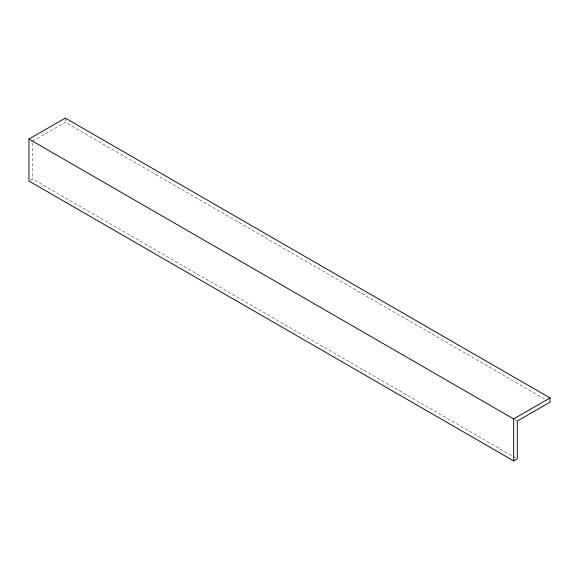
<?xml version="1.0" encoding="UTF-8"?>
<svg xmlns="http://www.w3.org/2000/svg" width="579" height="579" viewBox="0 0 579 579"><rect width="100%" height="100%" fill="white"/><g stroke="black" fill="none" stroke-linecap="round" stroke-linejoin="round"><path stroke-width="0.43" stroke-dasharray="2.9 2.17" d="M32.583 141.175L65.304 122.278L546.916 400.335M30.405 180.214L32.583 178.954L515.766 457.917M514.977 419.681L517.329 421.034M65.304 118.08L65.304 122.278M32.583 142.97L32.583 178.954"/><path stroke-width="0.87" d="M28.95 139.076L65.304 118.08L550.05 397.947L550.05 402.144L517.329 421.034L517.329 458.821L513.696 460.92L28.95 181.053L28.95 139.076L513.696 418.935L550.05 397.947M513.696 418.935L513.696 460.92"/></g></svg>
